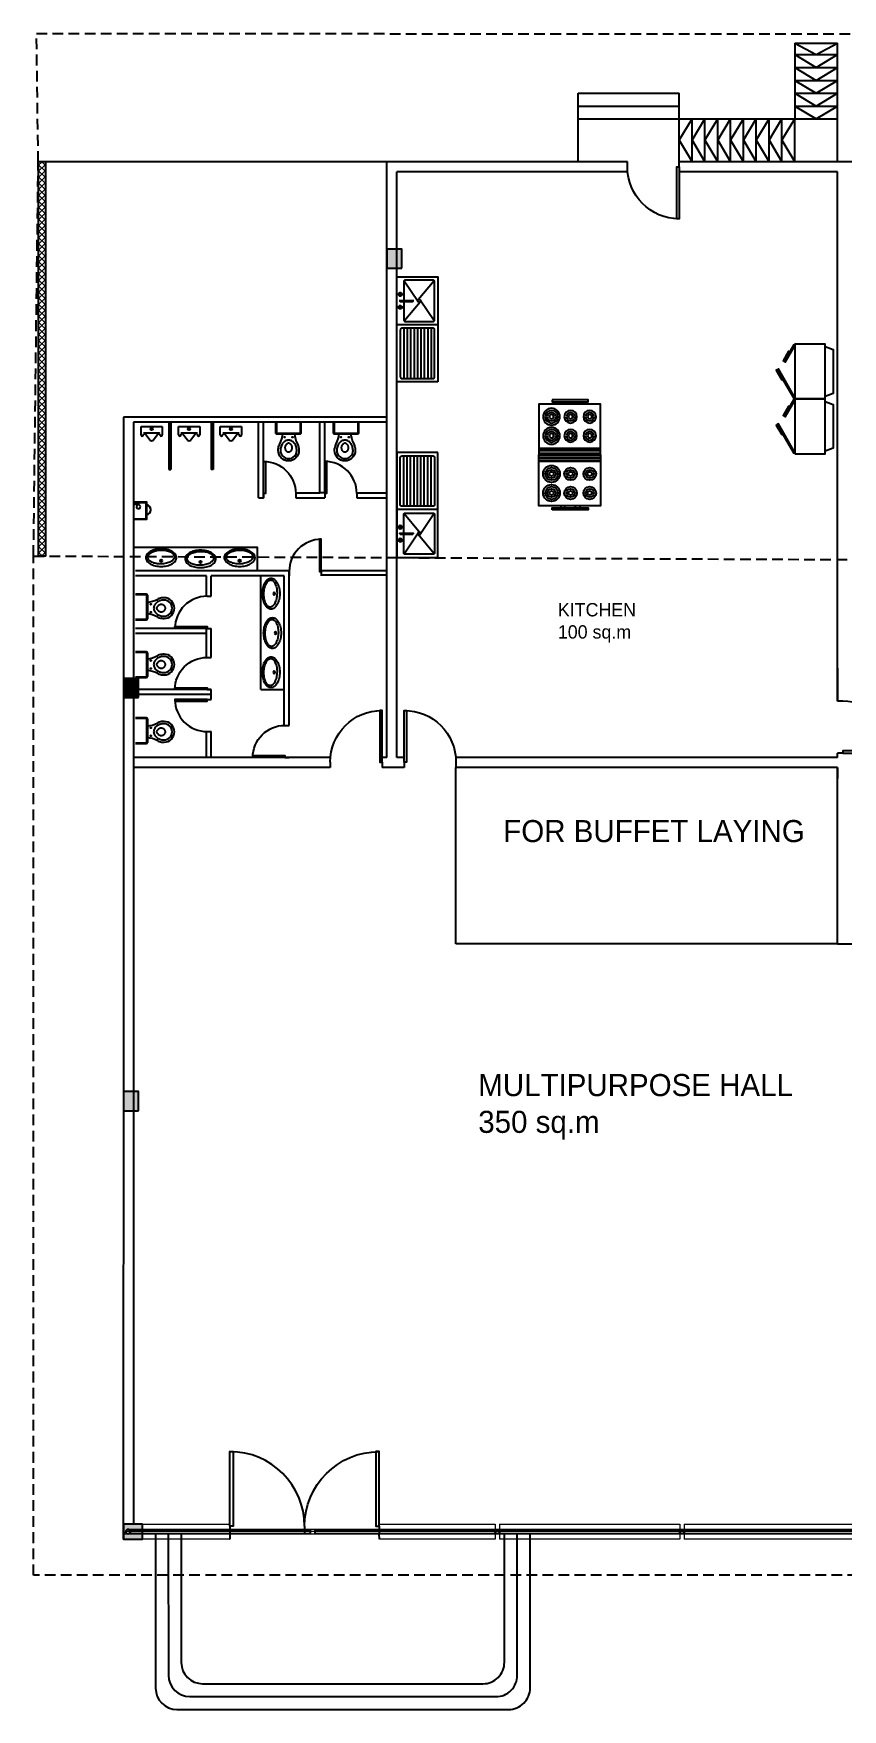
# Model space of a CAD drawing. Header units: metres. Extents: x 511.7 to 565.1, y 73.9 to 159.1.
# Drawn here: x 514.38 to 533.27, y 73.86 to 112.98 of the extents above; entities that cross this region are included whole.
import ezdxf

# ---------------------------------------------------------------- set-up
doc = ezdxf.new("R2010")
doc.units = ezdxf.units.M
doc.header["$MEASUREMENT"] = 0
doc.linetypes.add('DASHED2', pattern=[0.375, 0.25, -0.125])
doc.layers.get('0').update_dxf_attribs({"lineweight": 25})
for name, color, linetype, lineweight in [('A-GLAZ-CWMG', 7, 'Continuous', 9), ('A-WALL', 7, 'Continuous', 9), ('A-WALL-PATT', 7, 'Continuous', 9), ('walls', 255, 'Continuous', 25)]:
    doc.layers.add(name, color=color, linetype=linetype, lineweight=lineweight)
doc.layers.add('lift', color=41, linetype='Continuous')
doc.layers.add('MUEBLES', color=5, linetype='Continuous')
doc.styles.get("Standard").update_dxf_attribs({"font": 'arial.ttf'})

# ---------------------------------------------------------------- blocks, each defined once
blk = doc.blocks.new('*U9')
for p, q in [((0, 0), (0, 100)), ((1000, 0), (1000, 100))]:
    blk.add_line(p, q)
blk.add_lwpolyline([(0, 0), (0, -1000), (43.75, -1000), (43.75, 0)], close=True)
blk.add_arc((0, 0), 1000, 270, 0)
blk = doc.blocks.new('30')
for p, q in [((28.456, 19.936), (28.456, 20.536)), ((28.512, 20.43), (28.793, 20.195)), ((28.677, 20.486), (28.747, 20.486)), ((28.712, 20.451), (28.712, 20.521)), ((29.099, 20.431), (28.795, 20.227)), ((28.935, 20.486), (28.865, 20.486)), ((28.9, 20.451), (28.9, 20.521)), ((29.156, 20.536), (29.156, 20.271)), ((28.513, 19.99), (28.817, 20.194)), ((29.1, 19.991), (28.819, 20.226))]:
    blk.add_line(p, q)
at = {"color": 7}
for p, q in [((28.798, 20.486), (28.798, 20.305)), ((28.813, 20.486), (28.813, 20.305))]:
    blk.add_line(p, q, dxfattribs=at)
for points in [[(27.623, 19.936), (27.623, 20.536), (29.156, 20.536), (29.156, 19.936), (27.623, 19.936)], [(28.406, 20.436), (27.673, 20.436)], [(28.406, 20.386), (27.673, 20.386)], [(28.406, 20.336), (27.673, 20.336)], [(28.406, 20.286), (27.673, 20.286)], [(28.406, 20.236), (27.673, 20.236)], [(28.406, 20.186), (27.673, 20.186)], [(28.406, 20.136), (27.673, 20.136)], [(28.406, 20.086), (27.673, 20.086)], [(28.406, 20.036), (27.673, 20.036)]]:
    blk.add_lwpolyline(points)
for points in [[(27.673, 20.006, 0.414214), (27.693, 19.986), (28.386, 19.986, 0.414214), (28.406, 20.006), (28.406, 20.466, 0.414214), (28.386, 20.486), (27.693, 20.486, 0.414214), (27.673, 20.466)], [(29.086, 20.436), (28.526, 20.436, 0.414214), (28.506, 20.416), (28.506, 20.006, 0.414214), (28.526, 19.986), (29.086, 19.986, 0.414214), (29.106, 20.006), (29.106, 20.416, 0.414214)]]:
    blk.add_lwpolyline(points, format="xyb", close=True)
for centre, radius in [((28.712, 20.486), 0.025), ((28.9, 20.486), 0.025), ((28.806, 20.211), 0.02)]:
    blk.add_circle(centre, radius)
for centre, start, end in [((28.806, 20.486), 0, 180), ((28.806, 20.305), 180, 0)]:
    blk.add_arc(centre, 0.0075, start, end, dxfattribs=at)
blk = doc.blocks.new('71')
for points in [[(0.059, 0.646), (0.049, 0.663), (0.292, 0.803), (0.302, 0.786)], [(0.413, 0.903), (0.829, 0.663), (0.819, 0.646), (0.403, 0.886)], [(0.839, 0.646), (0.839, 0.206), (0.039, 0.206), (0.039, 0.646)]]:
    blk.add_lwpolyline(points, close=True)
for points in [[(0.153, 0.723), (0.144, 0.739), (0.283, 0.819), (0.292, 0.803)], [(0.413, 0.903), (0.422, 0.919), (0.561, 0.839), (0.552, 0.823)], [(0.075, 0.206), (0.119, 0.086), (0.759, 0.086), (0.803, 0.206)]]:
    blk.add_lwpolyline(points)
blk = doc.blocks.new('Estufa')
at = {"layer": 'MUEBLES'}
h = blk.add_hatch(dxfattribs=at)
h.set_pattern_fill('LINE', color=256, scale=0.01, angle=-90, style=0)
h.set_pattern_definition([(270, (-180.322033, 160.210617), (-0.03175, 1e-17), [])])
h.paths.add_polyline_path([(-0.084, 0), (0, 0), (0, 0.819), (-0.084, 0.819)])
for p, q in [((-0.674, 0.3), (-0.674, 0.796)), ((-0.084, 0.819), (-0.084, 0)), ((0, 0.3), (0, 0.796)), ((-0.675, 0.529), (-0.703, 0.529)), ((-0.703, 0.473), (-0.675, 0.473)), ((-0.703, 0.332), (-0.675, 0.332)), ((-0.675, 0.276), (-0.703, 0.276))]:
    blk.add_line(p, q, dxfattribs=at)
for points in [[(0, 0.819), (0, 0), (-0.674, 0), (-0.674, 0.819)], [(-0.731, 0.641), (-0.703, 0.641), (-0.703, 0.163), (-0.731, 0.163)]]:
    blk.add_lwpolyline(points, close=True, dxfattribs=at)
for centre, radius in [((-0.506, 0.651), 0.112), ((-0.506, 0.651), 0.0844), ((-0.506, 0.651), 0.0562), ((-0.506, 0.651), 0.0281), ((-0.253, 0.651), 0.112), ((-0.253, 0.651), 0.0844), ((-0.253, 0.651), 0.0562), ((-0.253, 0.651), 0.0281), ((-0.506, 0.398), 0.0844), ((-0.506, 0.398), 0.0562), ((-0.253, 0.398), 0.0844), ((-0.253, 0.398), 0.0562), ((-0.506, 0.144), 0.0844), ((-0.506, 0.398), 0.0281), ((-0.253, 0.144), 0.0844), ((-0.253, 0.398), 0.0281), ((-0.506, 0.144), 0.0562), ((-0.506, 0.144), 0.0281), ((-0.253, 0.144), 0.0562), ((-0.253, 0.144), 0.0281)]:
    blk.add_circle(centre, radius, dxfattribs=at)
blk = doc.blocks.new('*U8')
for p, q in [((0, 0), (0, 100)), ((750, 0), (750, 100))]:
    blk.add_line(p, q)
blk.add_lwpolyline([(0, 0), (0, -750), (43.75, -750), (43.75, 0)], close=True)
blk.add_arc((0, 0), 750, 270, 0)
blk = doc.blocks.new('A$C4801467F')
for points in [[(600, 170, 0.084597), (594, 203, 0.073538), (577, 235, 0.059122), (549, 264, 0.046991), (512, 290, 0.038418), (467, 311, 0.032863), (415, 327, 0.029585), (359, 337, 0.028068), (300, 340, 0.028068), (241, 337, 0.029585), (185, 327, 0.032863), (133, 311, 0.038418), (88, 290, 0.046991), (51, 264, 0.059122), (23, 235, 0.073538), (6, 203, 0.084597), (0, 170, 0.084597), (6, 137, 0.073538), (23, 105, 0.059122), (51, 76, 0.046991), (88, 50, 0.038418), (133, 29, 0.032863), (185, 13, 0.029585), (241, 3, 0.028068), (300, 0, 0.028068), (359, 3, 0.029585), (415, 13, 0.032863), (467, 29, 0.038418), (512, 50, 0.046991), (549, 76, 0.059122), (577, 105, 0.073538), (594, 137, 0.084597)], [(38, 151, 0.097963), (44, 126, 0.079718), (59, 103, 0.059072), (84, 81, 0.044019), (118, 63, 0.034462), (158, 48, 0.028691), (204, 37, 0.025428), (254, 32, 0.023953), (305, 30, 0.023953), (357, 34, 0.025428), (406, 43, 0.028691), (451, 56, 0.034462), (491, 73, 0.044019), (523, 93, 0.059072), (547, 116, 0.079718), (562, 140, 0.097963), (566, 165, 0.097963), (560, 190, 0.079718), (545, 213, 0.059072), (520, 235, 0.044019), (486, 253, 0.034462), (446, 268, 0.028691), (400, 279, 0.025428), (350, 284, 0.023953), (299, 286, 0.023953), (247, 282, 0.025428), (198, 273, 0.028691), (153, 260, 0.034462), (113, 243, 0.044019), (81, 223, 0.059072), (57, 200, 0.079718), (42, 176, 0.097963)]]:
    blk.add_lwpolyline(points, format="xyb", close=True)
blk.add_circle((300, 231), 21.6)
blk = doc.blocks.new('*U26')
for p, q in [((-750, 0), (-750, 100)), ((0, 0), (0, 100))]:
    blk.add_line(p, q)
blk.add_lwpolyline([(0, 0), (0, -750), (-43.75, -750), (-43.75, 0)], close=True)
blk.add_arc((0, 0), 750, 180, 270)
blk = doc.blocks.new('*U2')
for p, q in [((0, 0), (0, -100)), ((1000, 0), (1000, -100))]:
    blk.add_line(p, q)
blk.add_lwpolyline([(0, 0), (0, 1000), (43.75, 1000), (43.75, 0)], close=True)
blk.add_arc((0, 0), 1000, 0, 90)
blk = doc.blocks.new('*U96')
for p, q in [((0, 0), (0, -100)), ((-1000, 0), (-1000, -100))]:
    blk.add_line(p, q)
blk.add_lwpolyline([(0, 0), (0, 1000), (-43.75, 1000), (-43.75, 0)], close=True)
blk.add_arc((0, 0), 1000, 90, 180)
blk = doc.blocks.new('urinal')
for p, q in [((-0.934, 0.084), (-0.934, 0.579)), ((-0.934, 0.579), (-0.742, 0.579)), ((-0.783, 0.496), (-0.783, 0.166)), ((-0.742, 0.524), (-0.769, 0.524)), ((-0.769, 0.483), (-0.618, 0.373)), ((-0.742, 0.084), (-0.934, 0.084)), ((-0.618, 0.29), (-0.769, 0.18)), ((-0.769, 0.139), (-0.742, 0.139))]:
    blk.add_line(p, q)
blk.add_circle((-0.879, 0.331), 0.0275)
for centre, radius, start, end in [((-0.763, 0.503), 0.0217, 108.4349, 251.5651), ((-0.742, 0.551), 0.0275, 270, 90), ((-0.763, 0.16), 0.0217, 108.4349, 251.5651), ((-0.742, 0.111), 0.0275, 270, 90), ((-0.673, 0.331), 0.0688, 323.1301, 36.8699)]:
    blk.add_arc(centre, radius, start, end)
blk = doc.blocks.new('Circular Mullion - 50mm Radius-202974-_1_plinth')
at = {"layer": 'A-GLAZ-CWMG', "color": 253, "true_color": 0xaaaaaa}
for p, q in [((-23472, -17351), (-19058, -17351)), ((-19058, -17301), (-23422, -17301)), ((-19058, -17251), (-23372, -17251))]:
    blk.add_line(p, q, dxfattribs=at)
at = {"layer": 'A-GLAZ-CWMG', "color": 253, "true_color": 0xaaaaaa, "flags": 128}
for points in [[(-23422, -17301), (-23442, -17320), (-23458, -17336), (-23469, -17347), (-23472, -17351)], [(-23372, -17251), (-23376, -17255), (-23387, -17266), (-23403, -17282), (-23422, -17301)]]:
    blk.add_lwpolyline(points, dxfattribs=at)
blk = doc.blocks.new('Circular Mullion - 50mm Radius-196046-_1_plinth')
at = {"layer": 'A-GLAZ-CWMG', "color": 253, "true_color": 0xaaaaaa}
for p, q in [((-14744, -17251), (-19058, -17251)), ((-14744, -17301), (-19058, -17301)), ((-19058, -17351), (-14744, -17351))]:
    blk.add_line(p, q, dxfattribs=at)
blk = doc.blocks.new('Circular Mullion - 50mm Radius-203494-_1_plinth')
at = {"layer": 'A-GLAZ-CWMG', "lineweight": 25}
for start, end in [(360, 180), (180, 360)]:
    blk.add_arc((-50, 0), 50, start, end, dxfattribs=at)
blk = doc.blocks.new('Circular Mullion - 50mm Radius-196048-_1_plinth')
at = {"layer": 'A-GLAZ-CWMG'}
for p, q in [((-19108, -17251), (-23322, -17251)), ((-23322, -17257), (-23322, -17251)), ((-23322, -17351), (-23322, -17345)), ((-23322, -17351), (-19108, -17351)), ((-19108, -17251), (-19108, -17257)), ((-19108, -17345), (-19108, -17351))]:
    blk.add_line(p, q, dxfattribs=at)
at = {"layer": 'A-GLAZ-CWMG', "lineweight": 25}
for p, q in [((-19108, -17257), (-23322, -17257)), ((-23322, -17257), (-23322, -17345)), ((-23322, -17345), (-19108, -17345)), ((-19108, -17345), (-19108, -17257))]:
    blk.add_line(p, q, dxfattribs=at)
blk = doc.blocks.new('Circular Mullion - 50mm Radius-203454-_1_plinth')
at = {"layer": 'A-GLAZ-CWMG', "lineweight": 25}
for start, end in [(0, 180), (180, 360)]:
    blk.add_arc((0, 0), 50, start, end, dxfattribs=at)

msp = doc.modelspace()

# ---------------------------------------------------------------- hatches: boundary and pattern name
h = msp.add_hatch()
h.set_pattern_fill('ANGLE', color=256, scale=0.22)
h.set_pattern_definition([(0, (-144.96357, 2.897406), (0, 0.0605), [0.044, -0.0165]), (90, (-144.96357, 2.897406), (-0.0605, 4e-18), [0.044, -0.0165])])
h.paths.add_polyline_path([(564.635, 112.947), (564.185, 112.947), (564.185, 112.597), (564.635, 112.597)])
h.paths.add_polyline_path([(564.636, 108.389), (564.286, 108.389), (564.286, 107.939), (564.636, 107.939)])
h.paths.add_polyline_path([(562.841, 88.385), (562.491, 88.385), (562.491, 87.935), (562.841, 87.935), (562.841, 87.935)])
h.paths.add_polyline_path([(516.93, 78.187), (516.48, 78.187), (516.48, 77.837), (516.93, 77.837)])
h.paths.add_polyline_path([(516.636, 78.011, -1), (516.536, 78.011, -1)], flags=16)
h.paths.add_polyline_path([(516.72, 88.285), (516.484, 88.285), (516.484, 87.835), (516.72, 87.835)])
h.paths.add_polyline_path([(516.834, 88.285), (516.72, 88.285), (516.72, 87.835), (516.834, 87.835)])
h.paths.add_polyline_path([(522.868, 107.948), (522.634, 107.948), (522.634, 107.498), (522.868, 107.498)])
h.paths.add_polyline_path([(522.984, 107.948), (522.868, 107.948), (522.868, 107.498), (522.984, 107.498)])
h = msp.add_hatch()
h.set_pattern_fill('ANGLE', color=256, scale=0.25)
h.set_pattern_definition([(0, (-144.36887, 2.83808), (0, 0.06875), [0.05, -0.01875]), (90, (-144.36887, 2.83808), (-0.06875, 4e-18), [0.05, -0.01875])])
h.paths.add_polyline_path([(516.836, 97.927), (516.486, 97.927), (516.486, 97.477), (516.836, 97.477)])
h.paths.add_polyline_path([(527.009, 98.586), (529.227, 98.586), (529.227, 99.827), (527.009, 99.827)], flags=9)
h.paths.add_polyline_path([(525.756, 93.701), (533.006, 93.701), (533.006, 94.895), (525.756, 94.895)], flags=9)
h.paths.add_polyline_path([(525.177, 86.909), (532.75, 86.909), (532.75, 88.964), (525.177, 88.964)], flags=9)
at = {"layer": 'A-WALL-PATT'}
h = msp.add_hatch(dxfattribs=at)
h.set_pattern_fill('ANSI37', color=256, scale=0.8, style=0)
h.set_pattern_definition([(45, (96.18131, -41.26887), (-0.070710678, 0.070710678), []), (135, (96.18131, -41.26887), (-0.070710678, -0.070710678), [])])
h.paths.add_polyline_path([(514.667, 109.986), (514.491, 109.986), (514.491, 100.784), (514.667, 100.784)])

# ---------------------------------------------------------------- linework, layer by layer
at = {"lineweight": 25, "ltscale": 0.25}
for p, q in [((532.16, 112.756), (532.16, 110.986)), ((533.16, 109.986), (533.16, 112.756)), ((522.634, 104.68), (522.634, 109.986)), ((522.868, 96.082), (522.868, 109.752)), ((533.16, 97.394), (533.16, 109.752)), ((522.634, 96.08), (522.634, 104.68)), ((522.634, 104.023), (516.486, 104.023)), ((518.533, 103.908), (516.72, 103.908)), ((522.634, 103.908), (518.533, 103.908)), ((519.639, 102.141), (519.639, 103.908)), ((521.181, 102.256), (521.181, 103.908)), ((520.504, 102.256), (521.066, 102.256)), ((521.931, 102.256), (522.634, 102.256)), ((521.931, 102.141), (522.634, 102.141)), ((520.352, 100.438), (516.766, 100.438)), ((518.418, 100.323), (516.766, 100.323)), ((518.418, 99.843), (518.418, 100.323)), ((518.533, 99.843), (518.533, 100.323)), ((520.237, 100.323), (518.533, 100.323)), ((519.687, 97.665), (519.687, 100.323)), ((518.418, 99.093), (516.766, 99.093)), ((518.418, 98.978), (516.766, 98.978)), ((518.418, 98.978), (518.418, 99.136)), ((518.418, 98.416), (518.418, 98.978)), ((518.533, 98.978), (518.533, 99.093)), ((518.533, 98.416), (518.533, 98.978)), ((533.16, 98.163), (533.16, 99.249)), ((533.16, 97.426), (533.16, 99.249)), ((533.16, 98.163), (533.16, 97.414)), ((518.533, 97.666), (516.766, 97.666)), ((518.533, 97.551), (516.766, 97.551)), ((518.418, 96.08), (518.418, 96.686)), ((518.533, 96.08), (518.533, 96.686)), ((533.16, 96.082), (533.16, 96.184)), ((533.16, 91.73), (533.16, 95.848)), ((533.16, 95.848), (533.16, 95.588)), ((533.16, 94.413), (533.16, 95.848)), ((533.16, 94.402), (533.16, 95.588)), ((533.16, 93.663), (533.16, 93.659)), ((533.16, 91.964), (533.16, 92.116)), ((533.16, 91.73), (538.144, 91.73))]:
    msp.add_line(p, q, dxfattribs=at)
at = {"lineweight": 25}
for p, q in [((532.16, 112.756), (533.16, 112.756)), ((532.16, 112.756), (532.66, 112.486)), ((532.66, 112.486), (533.16, 112.756)), ((532.16, 112.486), (533.16, 112.486)), ((532.16, 112.486), (532.66, 112.186)), ((532.66, 112.186), (533.16, 112.486)), ((532.16, 112.186), (533.16, 112.186)), ((532.16, 112.186), (532.66, 111.886)), ((532.16, 111.886), (532.66, 111.586)), ((532.16, 111.886), (533.16, 111.886)), ((532.66, 111.886), (533.16, 112.186)), ((532.66, 111.586), (533.16, 111.886)), ((527.1, 111.586), (529.46, 111.586)), ((527.1, 109.986), (527.1, 111.586)), ((529.46, 109.986), (529.46, 111.586)), ((532.16, 111.586), (533.16, 111.586)), ((532.16, 111.586), (532.66, 111.286)), ((532.66, 111.286), (533.16, 111.586)), ((527.1, 111.286), (529.46, 111.286)), ((532.16, 111.286), (533.16, 111.286)), ((532.16, 111.286), (532.66, 110.986)), ((532.66, 110.986), (533.16, 111.286)), ((527.1, 110.986), (529.46, 110.986)), ((529.46, 110.986), (532.185, 110.986)), ((529.46, 110.486), (529.76, 110.986)), ((529.76, 109.986), (529.76, 110.986)), ((529.76, 110.486), (530.06, 110.986)), ((530.06, 109.986), (530.06, 110.986)), ((530.06, 110.486), (530.36, 110.986)), ((530.36, 109.986), (530.36, 110.986)), ((530.36, 110.486), (530.66, 110.986)), ((530.66, 109.986), (530.66, 110.986)), ((530.66, 110.486), (530.96, 110.986)), ((530.96, 109.986), (530.96, 110.986)), ((530.96, 110.486), (531.26, 110.986)), ((531.26, 109.986), (531.26, 110.986)), ((531.26, 110.486), (531.56, 110.986)), ((531.56, 109.986), (531.56, 110.986)), ((531.56, 110.486), (531.86, 110.986)), ((531.86, 109.986), (531.86, 110.986)), ((531.86, 110.486), (532.16, 110.986)), ((532.16, 109.986), (532.16, 110.986)), ((532.185, 110.986), (533.16, 110.986)), ((529.46, 110.486), (529.76, 109.986)), ((529.76, 110.486), (530.06, 109.986)), ((530.06, 110.486), (530.36, 109.986)), ((530.36, 110.486), (530.66, 109.986)), ((530.66, 110.486), (530.96, 109.986)), ((530.96, 110.486), (531.26, 109.986)), ((531.26, 110.486), (531.56, 109.986)), ((531.56, 110.486), (531.86, 109.986)), ((531.86, 110.486), (532.16, 109.986))]:
    msp.add_line(p, q, dxfattribs=at)
for p, q in [((522.634, 109.986), (514.491, 109.986)), ((514.491, 109.986), (514.491, 100.783)), ((514.667, 100.782), (514.667, 109.986)), ((528.25, 109.986), (522.634, 109.986)), ((544.507, 109.986), (529.46, 109.986)), ((528.25, 109.752), (522.868, 109.752)), ((533.16, 109.752), (529.46, 109.752)), ((517.545, 103.908), (517.545, 102.803)), ((517.591, 103.908), (517.591, 102.803)), ((518.533, 103.908), (518.533, 102.803)), ((518.579, 103.908), (518.579, 102.803)), ((517.545, 102.803), (517.591, 102.803)), ((518.579, 102.803), (518.533, 102.803)), ((514.491, 100.784), (514.667, 100.784)), ((520.237, 97.249), (520.237, 100.323)), ((520.352, 96.83), (520.352, 100.438)), ((520.352, 96.83), (520.352, 100.438)), ((522.634, 100.438), (521.102, 100.438)), ((522.634, 100.338), (521.102, 100.338)), ((517.014, 99.893), (516.766, 99.893)), ((517.014, 99.874), (516.766, 99.874)), ((517.02, 99.867), (517.02, 99.318)), ((517.04, 99.867), (517.04, 99.318)), ((516.766, 99.312), (517.014, 99.312)), ((516.766, 99.292), (517.014, 99.292)), ((520.237, 96.83), (520.237, 99.136)), ((517.014, 98.547), (516.766, 98.547)), ((517.014, 98.528), (516.766, 98.528)), ((517.02, 98.521), (517.02, 97.972)), ((517.04, 98.521), (517.04, 97.972)), ((516.766, 97.966), (517.014, 97.966)), ((516.766, 97.946), (517.014, 97.946)), ((517.014, 97.007), (516.766, 97.007)), ((517.014, 96.987), (516.766, 96.987)), ((517.02, 96.981), (517.02, 96.432)), ((517.04, 96.981), (517.04, 96.432)), ((516.766, 96.425), (517.014, 96.425)), ((516.766, 96.406), (517.014, 96.406)), ((524.248, 91.73), (524.248, 95.848)), ((533.16, 91.73), (524.248, 91.73)), ((518.969, 77.961), (518.969, 77.835)), ((522.458, 77.835), (522.454, 77.961)), ((518.969, 77.835), (518.957, 77.835))]:
    msp.add_line(p, q)
at = {"lineweight": 0}
for p, q in [((522.868, 107.948), (522.634, 107.948)), ((522.634, 107.948), (522.634, 107.498)), ((522.984, 107.948), (522.868, 107.948)), ((522.984, 107.498), (522.984, 107.948)), ((522.634, 107.498), (522.868, 107.498)), ((522.868, 107.498), (522.984, 107.498)), ((516.72, 88.285), (516.484, 88.285)), ((516.484, 88.285), (516.484, 87.835)), ((516.72, 87.835), (516.72, 88.285)), ((516.834, 88.285), (516.72, 88.285)), ((516.72, 88.285), (516.72, 87.835)), ((516.834, 87.835), (516.834, 88.285)), ((516.484, 87.835), (516.72, 87.835)), ((516.72, 87.835), (516.834, 87.835)), ((516.93, 78.187), (516.48, 78.187)), ((516.48, 78.187), (516.48, 77.837)), ((516.93, 77.837), (516.93, 78.187)), ((516.48, 77.837), (516.93, 77.837))]:
    msp.add_line(p, q, dxfattribs=at)
at = {"color": 7, "lineweight": 0}
for p, q in [((522.868, 107.498), (522.868, 107.948)), ((522.868, 107.948), (522.868, 107.498))]:
    msp.add_line(p, q, dxfattribs=at)
at = {"color": 1, "linetype": 'DASHED2', "transparency": 33554572}
for points in [[(514.381, 100.785), (514.491, 109.986), (514.451, 112.979), (564.636, 112.958), (564.636, 100.664), (544.383, 100.685), (544.383, 100.685)], [(514.381, 100.783), (538.15, 100.679), (538.144, 76.994), (514.381, 76.994), (514.381, 100.783)]]:
    msp.add_lwpolyline(points, dxfattribs=at)
for points in [[(522.984, 107.498), (522.984, 107.948), (522.634, 107.948), (522.634, 107.498)], [(516.836, 97.477), (516.836, 97.927), (516.486, 97.927), (516.486, 97.477)], [(516.834, 87.835), (516.834, 88.285), (516.484, 88.285), (516.484, 87.835)], [(516.93, 78.187), (516.48, 78.187), (516.48, 77.837), (516.93, 77.837)]]:
    msp.add_lwpolyline(points, close=True)
at = {"lineweight": 25, "ltscale": 0.25}
for points in [[(516.486, 104.023), (516.486, 90.653), (516.477, 77.835)], [(516.486, 104.023), (516.486, 96.082)], [(516.72, 103.908), (516.72, 96.082)], [(516.72, 103.908), (516.72, 90.653), (516.72, 78.195)], [(519.639, 102.141), (519.754, 102.141), (519.754, 103.908)], [(521.224, 102.256), (521.066, 102.256), (521.066, 103.908)], [(520.504, 102.141), (521.066, 102.141), (521.181, 102.141)], [(521.316, 96.082), (516.72, 96.082)], [(521.31, 95.848), (516.72, 95.848)], [(522.634, 96.082), (522.52, 96.082)], [(522.634, 96.082), (522.52, 96.082)], [(523.038, 95.848), (522.52, 95.848)], [(523.038, 95.848), (522.52, 95.848)], [(523.038, 96.082), (522.868, 96.082)], [(523.038, 96.082), (522.868, 96.082)], [(533.16, 96.082), (524.242, 96.082)], [(533.16, 95.848), (524.248, 95.848)], [(520.71, 78.195), (520.712, 78.195)]]:
    msp.add_lwpolyline(points, dxfattribs=at)
for points in [[(520.034, 103.908), (520.034, 103.661, 0.414214), (520.06, 103.634), (520.609, 103.634, 0.414214), (520.635, 103.661), (520.635, 103.908)], [(520.054, 103.908), (520.054, 103.66, 0.414214), (520.06, 103.654), (520.609, 103.654, 0.414214), (520.616, 103.66), (520.616, 103.908)], [(521.38, 103.908), (521.38, 103.661, 0.414214), (521.406, 103.634), (521.955, 103.634, 0.414214), (521.981, 103.661), (521.981, 103.908)], [(521.4, 103.908), (521.4, 103.66, 0.414214), (521.406, 103.654), (521.955, 103.654, 0.414214), (521.962, 103.66), (521.962, 103.908)], [(520.473, 103.634, 0.093581), (520.543, 103.402, -0.041821), (520.562, 103.356, -0.078641), (520.58, 103.245, -1), (520.096, 103.245, -0.078641), (520.114, 103.356)], [(520.114, 103.356, -0.041821), (520.133, 103.402, 0.093581), (520.204, 103.634)], [(521.878, 103.356, -0.078641), (521.896, 103.245, -1), (521.412, 103.245, -0.078641), (521.43, 103.356, -0.041821), (521.449, 103.402, 0.093581), (521.519, 103.634)], [(521.788, 103.634, 0.093581), (521.859, 103.402, -0.041821), (521.878, 103.356)], [(517.227, 77.961), (517.232, 74.358, 0.413759), (517.732, 73.858), (525.479, 73.858, 0.414214), (525.979, 74.358), (525.979, 77.961)], [(517.527, 77.961), (517.532, 74.658, 0.413759), (518.032, 74.158), (525.179, 74.158, 0.414214), (525.679, 74.658), (525.679, 77.961)], [(517.827, 77.962), (517.831, 74.958, 0.413759), (518.331, 74.459), (524.879, 74.459, 0.414214), (525.379, 74.959), (525.379, 77.961)]]:
    msp.add_lwpolyline(points, format="xyb")
for points in [[(520.513, 103.34, 0.08794), (520.472, 103.416, 0.10535), (520.408, 103.47, 0.122145), (520.338, 103.487, 0.122145), (520.268, 103.47, 0.10535), (520.204, 103.416, 0.08794), (520.164, 103.34, 0.078641), (520.149, 103.245, 1), (520.528, 103.245, 0.078641)], [(520.406, 103.371, 0.077738), (520.398, 103.381, 0.006182), (520.391, 103.387, 0.0035), (520.378, 103.397, 0.006633), (520.368, 103.405, 0.006692), (520.357, 103.413, 0.159263), (520.338, 103.419, 0.159263), (520.319, 103.413, 0.006692), (520.309, 103.405, 0.006633), (520.298, 103.397, 0.0035), (520.286, 103.387, 0.006182), (520.279, 103.381, 0.077738), (520.27, 103.371, 0.042501), (520.26, 103.349, 0.047933), (520.255, 103.331, 0.043828), (520.253, 103.311, 0.043828), (520.255, 103.291, 0.044573), (520.26, 103.272, 0.045861), (520.268, 103.255, 0.045946), (520.279, 103.241, 0.051819), (520.292, 103.229, 0.052581), (520.307, 103.22, 0.053496), (520.322, 103.214, 0.054918), (520.338, 103.213, 0.054918), (520.354, 103.214, 0.053496), (520.369, 103.22, 0.052581), (520.385, 103.229, 0.051819), (520.398, 103.241, 0.045946), (520.408, 103.255, 0.045861), (520.416, 103.272, 0.044573), (520.421, 103.291, 0.043828), (520.423, 103.311, 0.043828), (520.421, 103.331, 0.047933), (520.416, 103.349, 0.042501)], [(521.788, 103.416, 0.10535), (521.724, 103.47, 0.122145), (521.654, 103.487, 0.122145), (521.584, 103.47, 0.10535), (521.52, 103.416, 0.08794), (521.479, 103.34, 0.078641), (521.464, 103.245, 1), (521.843, 103.245, 0.078641), (521.828, 103.34, 0.08794)], [(521.722, 103.371, 0.077738), (521.713, 103.381, 0.006182), (521.706, 103.387, 0.0035), (521.694, 103.397, 0.006633), (521.683, 103.405, 0.006692), (521.673, 103.413, 0.159263), (521.654, 103.419, 0.159263), (521.635, 103.413, 0.006692), (521.624, 103.405, 0.006633), (521.614, 103.397, 0.0035), (521.601, 103.387, 0.006182), (521.594, 103.381, 0.077738), (521.586, 103.371, 0.042501), (521.576, 103.349, 0.047933), (521.571, 103.331, 0.043828), (521.569, 103.311, 0.043828), (521.571, 103.291, 0.044573), (521.576, 103.272, 0.045861), (521.584, 103.255, 0.045946), (521.594, 103.241, 0.051819), (521.607, 103.229, 0.052581), (521.622, 103.22, 0.053496), (521.638, 103.214, 0.054918), (521.654, 103.213, 0.054918), (521.67, 103.214, 0.053496), (521.685, 103.22, 0.052581), (521.7, 103.229, 0.051819), (521.713, 103.241, 0.045946), (521.724, 103.255, 0.045861), (521.732, 103.272, 0.044573), (521.737, 103.291, 0.043828), (521.739, 103.311, 0.043828), (521.737, 103.331, 0.047933), (521.732, 103.349, 0.042501)]]:
    msp.add_lwpolyline(points, format="xyb", close=True)
for points in [[(516.72, 102.046), (517.017, 102.046), (517.017, 101.635), (516.72, 101.635)], [(516.72, 102.035), (517.006, 102.035), (517.006, 101.646), (516.72, 101.646)]]:
    msp.add_lwpolyline(points)
for centre in [(520.247, 103.556), (520.43, 103.556), (521.562, 103.556), (521.745, 103.556), (517.118, 99.657), (517.118, 99.474), (517.118, 98.342), (517.118, 98.159), (517.118, 96.771), (517.118, 96.588)]:
    msp.add_circle(centre, 0.0098)
for centre, radius, start, end in [((516.792, 101.889), 0.102, 33.6326, 134.6795), ((516.832, 101.934), 0.0461, 78.1519, 16.0557), ((517.006, 101.862), 0.112, 275.9183, 84.0817), ((517.006, 101.862), 0.118, 275.9183, 84.0817), ((517.014, 99.867), 0.0261, 0, 90), ((517.014, 99.867), 0.00653, 0, 90), ((516.969, 100.35), 0.653, 276.1804, 297.5652), ((517.41, 99.506), 0.299, 107.9862, 117.5652), ((517.429, 99.448), 0.36, 90, 107.9862), ((517.429, 99.566), 0.242, 270, 90), ((516.969, 98.782), 0.653, 62.4348, 83.8196), ((517.337, 99.566), 0.15, 152.1445, 180), ((517.337, 99.566), 0.15, 180, 207.8555), ((517.381, 99.542), 0.2, 128.0888, 152.1445), ((517.381, 99.589), 0.2, 207.8555, 231.9112), ((517.287, 99.566), 0.0324, 143.8036, 180), ((517.287, 99.566), 0.0324, 180, 216.1964), ((517.41, 99.506), 0.247, 107.9862, 128.0888), ((517.41, 99.626), 0.247, 231.9112, 252.0138), ((517.654, 99.297), 0.487, 142.2699, 143.8036), ((517.654, 99.834), 0.487, 216.1964, 217.7301), ((517.661, 99.292), 0.496, 140.7496, 142.2699), ((517.661, 99.839), 0.496, 217.7301, 219.2504), ((518.185, 98.864), 1.173, 139.9475, 140.7496), ((518.185, 100.268), 1.173, 219.2504, 220.0525), ((517.575, 99.376), 0.376, 138.5306, 139.9475), ((517.575, 99.755), 0.376, 220.0525, 221.4694), ((517.325, 99.597), 0.042, 120.7501, 138.5306), ((517.325, 99.534), 0.042, 221.4694, 239.2499), ((517.375, 99.514), 0.139, 111.0154, 120.7501), ((517.375, 99.618), 0.139, 239.2499, 248.9846), ((517.36, 99.552), 0.0984, 100.0382, 111.0154), ((517.36, 99.58), 0.0984, 248.9846, 259.9618), ((517.429, 99.448), 0.307, 90, 107.9862), ((517.429, 99.684), 0.307, 252.0138, 270), ((517.364, 99.533), 0.118, 90, 100.0382), ((517.364, 99.598), 0.118, 259.9618, 270), ((517.364, 99.537), 0.114, 79.9618, 90), ((517.364, 99.594), 0.114, 270, 280.0382), ((517.364, 99.541), 0.11, 69.7532, 79.9618), ((517.364, 99.591), 0.11, 280.0382, 290.2468), ((517.368, 99.55), 0.0999, 59.2499, 69.7532), ((517.368, 99.581), 0.0999, 290.2468, 300.7501), ((517.368, 99.55), 0.0995, 48.7274, 59.2499), ((517.368, 99.581), 0.0995, 300.7501, 311.2726), ((517.429, 99.566), 0.189, 270, 90), ((517.377, 99.56), 0.0863, 36.8618, 48.7274), ((517.377, 99.571), 0.0863, 311.2726, 323.1382), ((517.379, 99.562), 0.0838, 24.8223, 36.8618), ((517.379, 99.57), 0.0838, 323.1382, 335.1777), ((517.385, 99.565), 0.0767, 12.5737, 24.8223), ((517.385, 99.567), 0.0767, 335.1777, 347.4263), ((517.389, 99.566), 0.0728, 360, 12.5737), ((517.389, 99.566), 0.0728, 347.4263, 0), ((517.014, 99.318), 0.00653, 270, 0), ((517.014, 99.318), 0.0261, 270, 0), ((517.41, 99.626), 0.299, 242.4348, 252.0138), ((517.429, 99.684), 0.36, 252.0138, 270), ((517.014, 98.521), 0.0261, 0, 90), ((517.014, 98.521), 0.00653, 0, 90), ((516.969, 99.034), 0.653, 276.1804, 297.5652), ((517.337, 98.25), 0.15, 152.1445, 180), ((517.337, 98.25), 0.15, 180, 207.8555), ((517.381, 98.227), 0.2, 128.0888, 152.1445), ((517.287, 98.25), 0.0324, 143.8036, 180), ((517.287, 98.25), 0.0324, 180, 216.1964), ((517.41, 98.19), 0.247, 107.9862, 128.0888), ((517.654, 97.982), 0.487, 142.2699, 143.8036), ((517.654, 98.518), 0.487, 216.1964, 217.7301), ((517.661, 97.976), 0.496, 140.7496, 142.2699), ((517.661, 98.524), 0.496, 217.7301, 219.2504), ((517.41, 98.19), 0.299, 107.9862, 117.5652), ((518.185, 97.548), 1.173, 139.9475, 140.7496), ((518.185, 98.952), 1.173, 219.2504, 220.0525), ((517.575, 98.061), 0.376, 138.5306, 139.9475), ((517.575, 98.439), 0.376, 220.0525, 221.4694), ((517.325, 98.282), 0.042, 120.7501, 138.5306), ((517.375, 98.198), 0.139, 111.0154, 120.7501), ((517.429, 98.132), 0.36, 90, 107.9862), ((517.36, 98.236), 0.0984, 100.0382, 111.0154), ((517.429, 98.132), 0.307, 90, 107.9862), ((517.364, 98.217), 0.118, 90, 100.0382), ((517.364, 98.222), 0.114, 79.9618, 90), ((517.364, 98.225), 0.11, 69.7532, 79.9618), ((517.368, 98.234), 0.0999, 59.2499, 69.7532), ((517.368, 98.235), 0.0995, 48.7274, 59.2499), ((517.429, 98.25), 0.242, 270, 90), ((517.429, 98.25), 0.189, 270, 90), ((517.377, 98.245), 0.0863, 36.8618, 48.7274), ((517.377, 98.255), 0.0863, 311.2726, 323.1382), ((517.379, 98.246), 0.0838, 24.8223, 36.8618), ((517.379, 98.254), 0.0838, 323.1382, 335.1777), ((517.385, 98.249), 0.0767, 12.5737, 24.8223), ((517.385, 98.251), 0.0767, 335.1777, 347.4263), ((517.389, 98.25), 0.0728, 360, 12.5737), ((517.389, 98.25), 0.0728, 347.4263, 0), ((517.014, 97.972), 0.00653, 270, 0), ((517.014, 97.972), 0.0261, 270, 0), ((516.969, 97.466), 0.653, 62.4348, 83.8196), ((517.381, 98.273), 0.2, 207.8555, 231.9112), ((517.41, 98.31), 0.247, 231.9112, 252.0138), ((517.41, 98.31), 0.299, 242.4348, 252.0138), ((517.325, 98.218), 0.042, 221.4694, 239.2499), ((517.375, 98.302), 0.139, 239.2499, 248.9846), ((517.429, 98.368), 0.36, 252.0138, 270), ((517.36, 98.264), 0.0984, 248.9846, 259.9618), ((517.429, 98.368), 0.307, 252.0138, 270), ((517.364, 98.283), 0.118, 259.9618, 270), ((517.364, 98.279), 0.114, 270, 280.0382), ((517.364, 98.275), 0.11, 280.0382, 290.2468), ((517.368, 98.266), 0.0999, 290.2468, 300.7501), ((517.368, 98.265), 0.0995, 300.7501, 311.2726), ((517.014, 96.981), 0.0261, 0, 90), ((517.014, 96.981), 0.00653, 0, 90), ((516.969, 97.463), 0.653, 276.1804, 297.5652), ((517.337, 96.679), 0.15, 152.1445, 180), ((517.337, 96.679), 0.15, 180, 207.8555), ((517.381, 96.656), 0.2, 128.0888, 152.1445), ((517.287, 96.679), 0.0324, 143.8036, 180), ((517.287, 96.679), 0.0324, 180, 216.1964), ((517.41, 96.619), 0.247, 107.9862, 128.0888), ((517.654, 96.411), 0.487, 142.2699, 143.8036), ((517.654, 96.948), 0.487, 216.1964, 217.7301), ((517.661, 96.406), 0.496, 140.7496, 142.2699), ((517.661, 96.953), 0.496, 217.7301, 219.2504), ((517.41, 96.619), 0.299, 107.9862, 117.5652), ((518.185, 95.977), 1.173, 139.9475, 140.7496), ((518.185, 97.381), 1.173, 219.2504, 220.0525), ((517.575, 96.49), 0.376, 138.5306, 139.9475), ((517.325, 96.711), 0.042, 120.7501, 138.5306), ((517.375, 96.627), 0.139, 111.0154, 120.7501), ((517.429, 96.561), 0.36, 90, 107.9862), ((517.36, 96.666), 0.0984, 100.0382, 111.0154), ((517.429, 96.561), 0.307, 90, 107.9862), ((517.364, 96.647), 0.118, 90, 100.0382), ((517.364, 96.651), 0.114, 79.9618, 90), ((517.364, 96.654), 0.11, 69.7532, 79.9618), ((517.368, 96.664), 0.0999, 59.2499, 69.7532), ((517.368, 96.664), 0.0995, 48.7274, 59.2499), ((517.429, 96.679), 0.242, 270, 90), ((517.429, 96.679), 0.189, 270, 90), ((517.377, 96.674), 0.0863, 36.8618, 48.7274), ((517.377, 96.685), 0.0863, 311.2726, 323.1382), ((517.379, 96.676), 0.0838, 24.8223, 36.8618), ((517.379, 96.683), 0.0838, 323.1382, 335.1777), ((517.385, 96.679), 0.0767, 12.5737, 24.8223), ((517.385, 96.68), 0.0767, 335.1777, 347.4263), ((517.389, 96.679), 0.0728, 360, 12.5737), ((517.389, 96.679), 0.0728, 347.4263, 0), ((517.014, 96.432), 0.00653, 270, 0), ((517.014, 96.432), 0.0261, 270, 0), ((516.969, 95.895), 0.653, 62.4348, 83.8196), ((517.381, 96.703), 0.2, 207.8555, 231.9112), ((517.41, 96.74), 0.247, 231.9112, 252.0138), ((517.41, 96.74), 0.299, 242.4348, 252.0138), ((517.575, 96.869), 0.376, 220.0525, 221.4694), ((517.325, 96.648), 0.042, 221.4694, 239.2499), ((517.375, 96.731), 0.139, 239.2499, 248.9846), ((517.429, 96.797), 0.36, 252.0138, 270), ((517.36, 96.693), 0.0984, 248.9846, 259.9618), ((517.429, 96.797), 0.307, 252.0138, 270), ((517.364, 96.712), 0.118, 259.9618, 270), ((517.364, 96.708), 0.114, 270, 280.0382), ((517.364, 96.704), 0.11, 280.0382, 290.2468), ((517.368, 96.695), 0.0999, 290.2468, 300.7501), ((517.368, 96.695), 0.0995, 300.7501, 311.2726)]:
    msp.add_arc(centre, radius, start, end)
at = {"color": 7, "lineweight": 0}
for start, end in [(0, 180), (180, 0)]:
    msp.add_arc((516.586, 78.011), 0.05, start, end, dxfattribs=at)
at = {"layer": 'A-WALL'}
for p, q in [((516.712, 78.187), (518.969, 78.187)), ((522.454, 78.187), (525.164, 78.187)), ((525.164, 78.187), (525.164, 78.061)), ((525.164, 77.961), (525.164, 77.835)), ((525.264, 78.187), (529.478, 78.187)), ((525.264, 78.187), (525.264, 78.061)), ((525.264, 77.961), (525.264, 77.835)), ((529.478, 78.187), (529.478, 78.061)), ((529.478, 77.961), (529.478, 77.835)), ((529.578, 78.187), (533.792, 78.187)), ((529.578, 78.187), (529.578, 78.061)), ((529.578, 77.961), (529.578, 77.835)), ((518.957, 77.835), (516.477, 77.835)), ((525.164, 77.835), (522.458, 77.835)), ((529.478, 77.835), (525.264, 77.835)), ((533.792, 77.835), (529.578, 77.835))]:
    msp.add_line(p, q, dxfattribs=at)
at = {"layer": 'walls', "lineweight": 25, "ltscale": 0.25}
msp.add_line((518.533, 97.436), (518.533, 97.666), dxfattribs=at)
at = {"layer": 'walls', "lineweight": 25}
msp.add_line((519.687, 97.665), (520.237, 97.665), dxfattribs=at)
msp.add_lwpolyline([(516.72, 100.988), (519.601, 100.988), (519.601, 100.438)], dxfattribs=at)

# ---------------------------------------------------------------- block references
for name, p, xscale, yscale, zscale in [('*U9', (529.46, 109.865), -0.0012100000000000001, 0.0012100000000000001, 0.0012100000000000001), ('*U2', (522.52, 95.969), -0.0012100000000000001, 0.0012100000000000001, 0.0012100000000000001), ('*U96', (523.038, 95.969), -0.0012100000000000001, 0.0012100000000000001, 0.0012100000000000001), ('*U2', (518.969, 78.135), 0.0017424, 0.0017424, 0.0017424), ('*U2', (522.454, 78.135), -0.0017424, 0.0017424, 0.0017424)]:
    msp.add_blockref(name, p, dxfattribs=dict(xscale=xscale, yscale=yscale, zscale=zscale))
at = {"rotation": 270}
for p in [(516.808, 102.869), (517.684, 102.869), (518.66, 102.869)]:
    msp.add_blockref('urinal', p, dxfattribs=at)
for name, p, xscale, yscale, zscale, rotation in [('A$C4801467F', (517.722, 100.949), 0.0011999999999716799, 0.0011999999999716799, 0.0011999999999716799, 180), ('A$C4801467F', (519.555, 100.949), 0.0011999999999716799, 0.0011999999999716799, 0.0011999999999716799, 180), ('*U8', (521.102, 100.423), 0.001, 0.001, 0.001, 180), ('A$C4801467F', (518.64, 100.919), 0.0011999999999716799, 0.0011999999999716799, 0.0011999999999716799, 180), ('A$C4801467F', (519.725, 99.544), -0.0011999999999716799, 0.0011999999999716799, 0.0011999999999716799, 270), ('A$C4801467F', (519.756, 98.625), -0.0011999999999716799, 0.0011999999999716799, 0.0011999999999716799, 270), ('A$C4801467F', (519.725, 97.71), -0.0011999999999716799, 0.0011999999999716799, 0.0011999999999716799, 270), ('*U9', (533.281, 96.184), 0.0012100000000000001, 0.0012100000000000001, 0.0012100000000000001, 89.99999999999999), ('*U8', (520.252, 96.08), -0.001, 0.001, 0.001, 270)]:
    msp.add_blockref(name, p, dxfattribs=dict(xscale=xscale, yscale=yscale, zscale=zscale, rotation=rotation))
at = {"layer": 'A-GLAZ-CWMG', "color": 253, "true_color": 0xaaaaaa, "xscale": 0.001, "yscale": 0.001, "zscale": 0.001}
for name, p in [('Circular Mullion - 50mm Radius-202974-_1_plinth', (539.958, 95.312)), ('Circular Mullion - 50mm Radius-196046-_1_plinth', (539.958, 95.312)), ('Circular Mullion - 50mm Radius-196046-_1_plinth', (544.272, 95.312)), ('Circular Mullion - 50mm Radius-196046-_1_plinth', (548.586, 95.312))]:
    msp.add_blockref(name, p, dxfattribs=at)
at = {"layer": 'A-GLAZ-CWMG', "xscale": 0.001, "yscale": 0.001, "zscale": 0.001, "rotation": 180}
msp.add_blockref('Circular Mullion - 50mm Radius-203494-_1_plinth', (516.536, 78.011), dxfattribs=at)
at = {"layer": 'A-GLAZ-CWMG', "xscale": 0.001, "yscale": 0.001, "zscale": 0.001}
for p in [(539.958, 95.312), (544.272, 95.312), (548.586, 95.312), (552.9, 95.312)]:
    msp.add_blockref('Circular Mullion - 50mm Radius-196048-_1_plinth', p, dxfattribs=at)
at = {"layer": 'A-GLAZ-CWMG', "extrusion": (0, 0, -1), "xscale": 0.001, "yscale": 0.001, "zscale": 0.001, "rotation": 180}
for p in [(-525.214, 78.011), (-529.528, 78.011)]:
    msp.add_blockref('Circular Mullion - 50mm Radius-203454-_1_plinth', p, dxfattribs=at)
at = {"layer": 'lift', "yscale": 0.001, "zscale": 0.001}
for name, p, xscale, rotation in [('*U8', (519.754, 102.241), -0.001, 180), ('*U26', (521.181, 102.241), 0.001, 180), ('*U26', (518.433, 99.093), 0.001, 269.9999999999999), ('*U8', (518.433, 97.666), -0.001, 270), ('*U8', (518.433, 97.436), 0.001, 269.9999999999999)]:
    msp.add_blockref(name, p, dxfattribs=dict(at, xscale=xscale, rotation=rotation))
at = {"layer": 'MUEBLES'}
for name, p, xscale, yscale, zscale, rotation in [('30', (555.725, 60.65), 1.6, 1.6, 1.6, 90.00000000000001), ('71', (533.197, 105.793), -1.6, 1.6, 1.6, 90), ('Estufa', (527.625, 103.144), -1.7600000000000002, 1.7600000000000002, 1.7600000000000002, 90), ('71', (533.197, 104.513), -1.6, 1.6, 1.6, 90), ('30', (555.725, 147.395), -1.6, 1.6, 1.6, 90), ('Estufa', (527.625, 103.144), 1.7600000000000002, 1.7600000000000002, 1.7600000000000002, 90.00000000000001)]:
    msp.add_blockref(name, p, dxfattribs=dict(at, xscale=xscale, yscale=yscale, zscale=zscale, rotation=rotation))

# ---------------------------------------------------------------- texts
at = {"attachment_point": 1}
for s, width, heights, insert, char_height in [('{\\fStylus BT|b0|i0|c0|p34;\\C7;KITCHEN\\P100 sq.m}', 5.72513, [-0.957], (526.627, 99.685), 0.31113), ('{\\fStylus BT|b0|i0|c0|p34;\\C7;FOR BUFFET LAYING}', 7.36323, [-0.542], (525.352, 94.62), 0.51508), ('{\\fStylus BT|b0|i0|c0|p34;\\C7;MULTIPURPOSE HALL\\P350 sq.m}', 7.36323, [-1.586], (524.768, 88.691), 0.51508)]:
    msp.add_mtext_dynamic_manual_height_columns(s, width=width, gutter_width=1, heights=heights, dxfattribs=dict(at, insert=insert, char_height=char_height))

doc.saveas('drawing.dxf')
